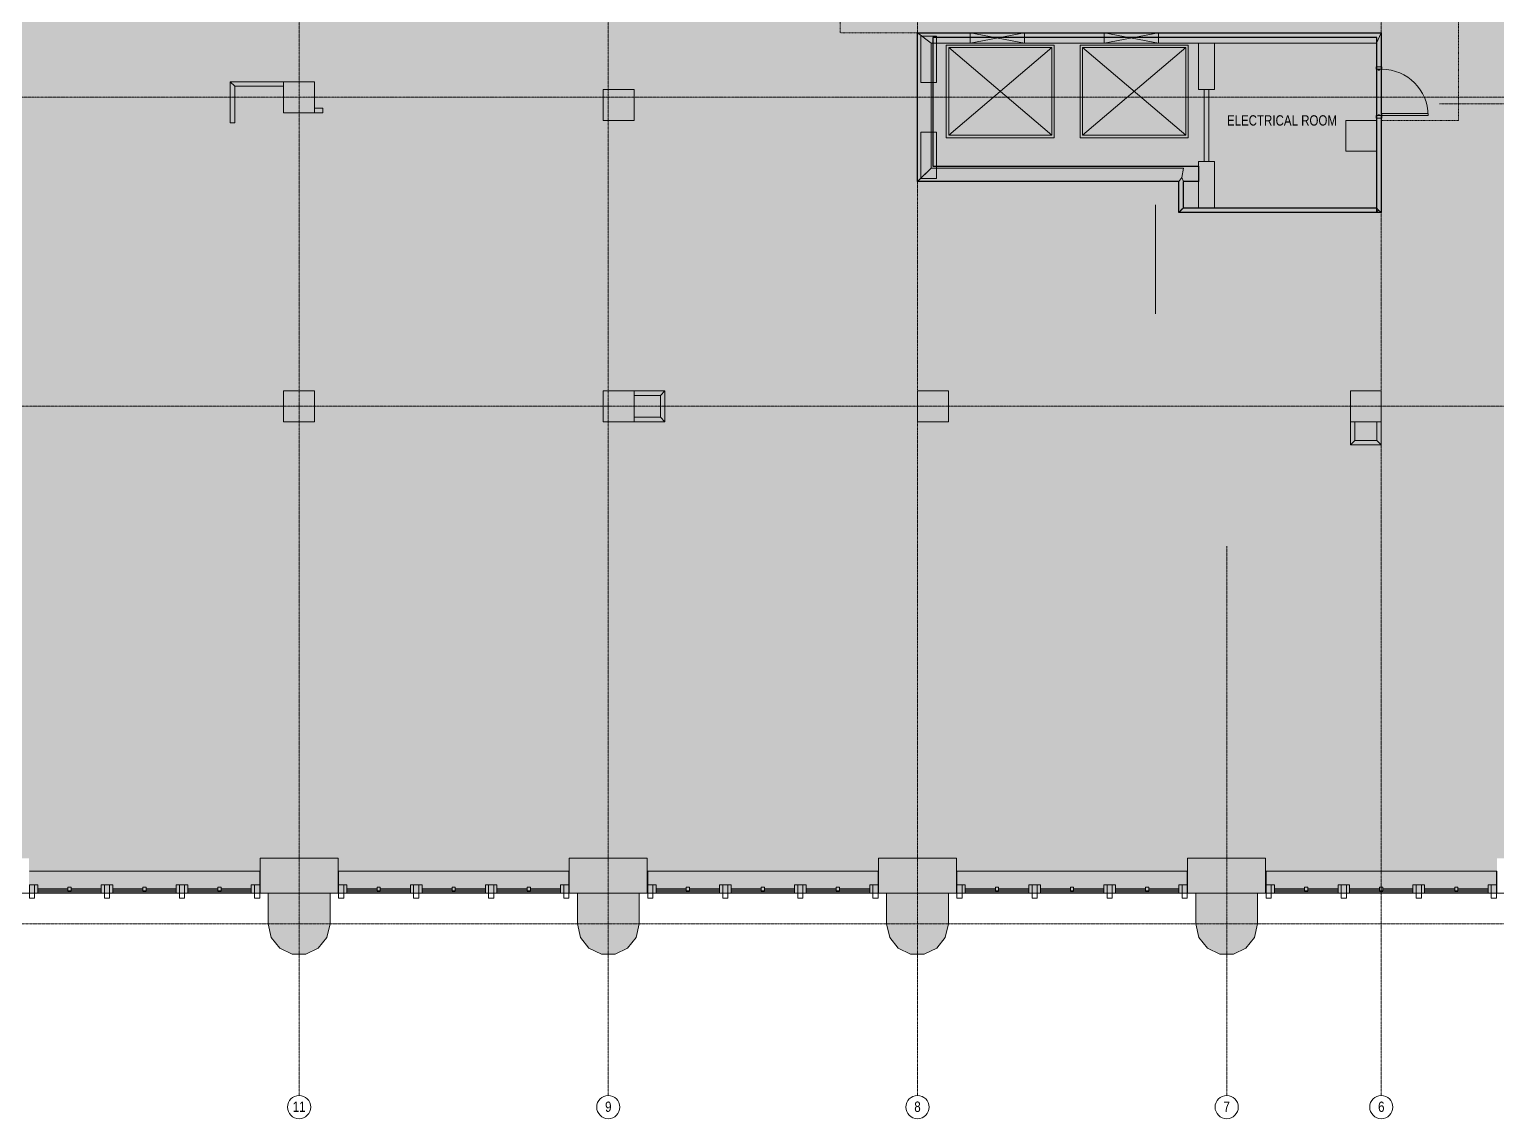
# Model space of a CAD drawing. Header units: inches. Extents: x -3744 to 107, y 238 to 2359.
# Drawn here: x -1767 to -628, y 238 to 1084 of the extents above; entities that cross this region are included whole.
import ezdxf

# ---------------------------------------------------------------- set-up
doc = ezdxf.new("R2010")
doc.units = ezdxf.units.IN
doc.header["$MEASUREMENT"] = 0
doc.linetypes.add('IMPORT-CENTER2 _2_', pattern=[1.125, 0.75, -0.125, 0.125, -0.125])
doc.linetypes.add('IMPORT-HIDDEN4 _2_', pattern=[0.09375, 0.0625, -0.03125])
for name, color, linetype, lineweight in [('A-Anno-Bldg', 7, 'Continuous', 9), ('A-Bldg-Patt', 7, 'Continuous', 9), ('A-DETL-GENF', 92, 'Continuous', 9), ('A-DETL-THIN', 151, 'Continuous', 9), ('A-Door-Bldg', 7, 'Continuous', 9), ('A-Flor-Case-Exst', 7, 'Continuous', 9), ('A-Flor-Evtr', 7, 'Continuous', 9), ('A-Glaz-Bldg', 7, 'Continuous', 9), ('A-Grid', 7, 'IMPORT-CENTER2 _2_', 9), ('A-Grid-Iden', 7, 'Continuous', 9), ('A-WALL', 113, 'Continuous', 18), ('A-Wall-Bldg', 7, 'Continuous', 9), ('A-Wall-Exst', 7, 'Continuous', 9), ('A-Wall-Open', 7, 'Continuous', 9), ('A-WALL-PATT', 111, 'Continuous', 18), ('core model_dwg', 8, 'Continuous', 9), ('I-WALL', 2, 'Continuous', 18)]:
    doc.layers.add(name, color=color, linetype=linetype, lineweight=lineweight)
doc.styles.add('Arial', font='arial.ttf', dxfattribs={"width": 0.8, "height": 8})

# ---------------------------------------------------------------- blocks, each defined once
blk = doc.blocks.new('core model_dwg_24_SQ_COLUMN-6996770-Level 05 RCP')
at = {"layer": 'A-Bldg-Patt'}
blk.add_hatch(color=256, dxfattribs=at).paths.add_polyline_path([(12, -0.5), (12, -12), (-12, -12), (-12, 12), (12, 12)], flags=0)
at = {"layer": 'A-Wall-Bldg', "flags": 128}
blk.add_lwpolyline([(-12, -12), (12, -12), (12, 12), (-12, 12)], close=True, dxfattribs=at)
blk = doc.blocks.new('core model_dwg_24_SQ_COLUMN-6996769-Level 05 RCP')
at = {"layer": 'A-Bldg-Patt'}
blk.add_hatch(color=256, dxfattribs=at).paths.add_polyline_path([(-12, 12), (-12, -12), (12, -12), (12, 12), (3.2, 12)], flags=0)
at = {"layer": 'A-Wall-Bldg', "flags": 128}
blk.add_lwpolyline([(-12, -12), (12, -12), (12, 12), (-12, 12)], close=True, dxfattribs=at)
blk = doc.blocks.new('core model_dwg_1300 Eye - 5th Floor-6996771-Level 05 RCP')
at = {"layer": 'A-Bldg-Patt'}
for points in [[(-1065.7, 1042.4), (-1065.7, 1077.4), (-1063, 1077.4), (-1063, 1078.4), (-1075.2, 1078.4), (-1075.2, 1042.4), (-1069.7, 1042.4)], [(-1063, 1042.4), (-1063, 1077.4), (-1065.7, 1077.4), (-1065.7, 1042.4)], [(-847.2, 1036.9), (-847.2, 1072.9), (-859.5, 1072.9), (-859.5, 1036.9)], [(-1075.2, 967.9), (-1063, 967.9), (-1063, 977.4), (-1065.7, 977.4), (-1065.7, 1003.9), (-1075.2, 1003.9)], [(-1063, 977.4), (-1063, 1003.9), (-1065.7, 1003.9), (-1065.7, 977.4)], [(-859.5, 945.1), (-847.2, 945.1), (-847.2, 981.1), (-859.5, 981.1), (-859.5, 965.4)], [(-1563.1, 365.5), (-1552.4, 365.5), (-1542.8, 370.1), (-1536.1, 378.5), (-1533.7, 388.9), (-1533.7, 412.9), (-1527.5, 412.9), (-1527.5, 439.9), (-1588, 439.9), (-1588, 412.9), (-1581.7, 412.9), (-1581.7, 388.9), (-1579.3, 378.5), (-1572.7, 370.1), (-1571.7, 369.7)], [(-1312.4, 365.5), (-1302.8, 370.1), (-1296.1, 378.5), (-1293.7, 388.9), (-1293.7, 412.9), (-1287.5, 412.9), (-1287.5, 439.9), (-1348, 439.9), (-1348, 412.9), (-1341.7, 412.9), (-1341.7, 388.9), (-1339.3, 378.5), (-1332.7, 370.1), (-1323.1, 365.5)], [(-1083.1, 365.5), (-1072.4, 365.5), (-1062.8, 370.1), (-1056.1, 378.5), (-1053.7, 388.9), (-1053.7, 412.9), (-1047.5, 412.9), (-1047.5, 439.9), (-1108, 439.9), (-1108, 412.9), (-1101.7, 412.9), (-1101.7, 388.9), (-1099.3, 378.5), (-1092.7, 370.1), (-1091.7, 369.7)], [(-843.1, 365.5), (-832.4, 365.5), (-822.8, 370.1), (-816.1, 378.5), (-813.7, 388.9), (-813.7, 412.9), (-807.5, 412.9), (-807.5, 439.9), (-868, 439.9), (-868, 412.9), (-861.7, 412.9), (-861.7, 388.9), (-859.3, 378.5), (-852.7, 370.1), (-851.7, 369.7)]]:
    blk.add_hatch(color=256, dxfattribs=at).paths.add_polyline_path(points, flags=0)
at = {"layer": 'A-Door-Bldg', "flags": 128}
for points in [[(-721.8, 1052.6), (-721.8, 1054.6), (-717.3, 1054.6), (-717.3, 1052.6)], [(-720.1, 1052.6), (-720.1, 1051.9), (-719.1, 1051.9), (-719.1, 1052.6)], [(-721.8, 1016.6), (-721.8, 1014.6), (-717.3, 1014.6), (-717.3, 1016.6)], [(-720.1, 1016.6), (-720.1, 1017.2), (-719.1, 1017.2), (-719.1, 1016.6)], [(-717.3, 1016.6), (-717.3, 1018.3), (-681.3, 1018.3), (-681.3, 1016.6)]]:
    blk.add_lwpolyline(points, close=True, dxfattribs=at)
at = {"layer": 'A-Door-Bldg'}
blk.add_arc((-717.3, 1016.6), 36, 0, 90, dxfattribs=at)
at = {"layer": 'A-Flor-Evtr'}
for p, q in [((-973.5, 1069.4), (-1053.5, 1001.4)), ((-869.5, 1069.4), (-949.5, 1001.4))]:
    blk.add_line(p, q, dxfattribs=at)
at = {"layer": 'A-Flor-Evtr', "flags": 128}
for points in [[(-971.5, 999.4), (-971.5, 1071.4), (-1055.5, 1071.4), (-1055.5, 999.4)], [(-867.5, 999.4), (-867.5, 1071.4), (-951.5, 1071.4), (-951.5, 999.4)]]:
    blk.add_lwpolyline(points, close=True, dxfattribs=at)
for points in [[(-973.5, 1001.4), (-973.5, 1069.4), (-1053.5, 1069.4), (-1053.5, 1001.4), (-973.5, 1001.4), (-1053.5, 1069.4)], [(-949.5, 1069.4), (-869.5, 1001.4), (-869.5, 1069.4), (-949.5, 1069.4), (-949.5, 1001.4), (-869.5, 1001.4)]]:
    blk.add_lwpolyline(points, dxfattribs=at)
at = {"layer": 'A-Glaz-Bldg'}
for p, q in [((-1767.1, 429.9), (-1588.3, 429.9)), ((-1527.1, 429.9), (-1348.3, 429.9)), ((-1287.1, 429.9), (-1108.3, 429.9)), ((-1047.1, 429.9), (-868.3, 429.9)), ((-807.1, 429.9), (-628.3, 429.9)), ((-1767.1, 412.9), (-1588.3, 412.9)), ((-1760.6, 413.9), (-1711.3, 413.9)), ((-1702.3, 413.9), (-1653.1, 413.9)), ((-1644.1, 413.9), (-1594.8, 413.9)), ((-1527.1, 412.9), (-1348.3, 412.9)), ((-1520.6, 413.9), (-1471.3, 413.9)), ((-1462.3, 413.9), (-1413.1, 413.9)), ((-1404.1, 413.9), (-1354.8, 413.9)), ((-1287.1, 412.9), (-1108.3, 412.9)), ((-1280.6, 413.9), (-1231.3, 413.9)), ((-1222.3, 413.9), (-1173.1, 413.9)), ((-1164.1, 413.9), (-1114.8, 413.9)), ((-1047.1, 412.9), (-868.3, 412.9)), ((-1040.6, 413.9), (-991.3, 413.9)), ((-982.3, 413.9), (-933.1, 413.9)), ((-924.1, 413.9), (-874.8, 413.9)), ((-807.1, 412.9), (-628.3, 412.9)), ((-800.6, 413.9), (-751.3, 413.9)), ((-742.3, 413.9), (-693.1, 413.9)), ((-684.1, 413.9), (-634.8, 413.9))]:
    blk.add_line(p, q, dxfattribs=at)
at = {"layer": 'A-Glaz-Bldg', "flags": 128}
for points in [[(-1767.1, 419.4), (-1763.1, 419.4), (-1763.1, 408.9), (-1767.1, 408.9)], [(-1763.1, 419.4), (-1760.6, 419.4), (-1760.6, 412.9), (-1763.1, 412.9)], [(-1760.6, 415.1), (-1737.2, 415.1), (-1737.2, 416.1), (-1760.6, 416.1)], [(-1734.7, 414.6), (-1734.7, 417.6), (-1737.2, 417.6), (-1737.2, 414.6), (-1734.7, 414.6), (-1734.7, 417.6), (-1737.2, 417.6), (-1737.2, 414.6)], [(-1711.3, 415.1), (-1734.7, 415.1), (-1734.7, 416.1), (-1711.3, 416.1)], [(-1711.3, 419.4), (-1711.3, 412.9), (-1708.8, 412.9), (-1708.8, 419.4), (-1704.8, 419.4), (-1704.8, 408.9), (-1708.8, 408.9), (-1708.8, 419.4)], [(-1704.8, 419.4), (-1702.3, 419.4), (-1702.3, 412.9), (-1704.8, 412.9)], [(-1702.3, 415.1), (-1679, 415.1), (-1679, 416.1), (-1702.3, 416.1)], [(-1676.5, 414.6), (-1676.5, 417.6), (-1679, 417.6), (-1679, 414.6), (-1676.5, 414.6), (-1676.5, 417.6), (-1679, 417.6), (-1679, 414.6)], [(-1653.1, 415.1), (-1676.5, 415.1), (-1676.5, 416.1), (-1653.1, 416.1)], [(-1653.1, 419.4), (-1653.1, 412.9), (-1650.6, 412.9), (-1650.6, 419.4), (-1646.6, 419.4), (-1646.6, 408.9), (-1650.6, 408.9), (-1650.6, 419.4)], [(-1646.6, 419.4), (-1644.1, 419.4), (-1644.1, 412.9), (-1646.6, 412.9)], [(-1644.1, 415.1), (-1620.7, 415.1), (-1620.7, 416.1), (-1644.1, 416.1)], [(-1618.2, 414.6), (-1618.2, 417.6), (-1620.7, 417.6), (-1620.7, 414.6), (-1618.2, 414.6), (-1618.2, 417.6), (-1620.7, 417.6), (-1620.7, 414.6)], [(-1594.8, 415.1), (-1618.2, 415.1), (-1618.2, 416.1), (-1594.8, 416.1)], [(-1594.8, 419.4), (-1594.8, 412.9), (-1592.3, 412.9), (-1592.3, 419.4), (-1588.3, 419.4), (-1588.3, 408.9), (-1592.3, 408.9), (-1592.3, 419.4), (-1594.8, 419.4), (-1592.3, 419.4), (-1592.3, 412.9), (-1594.8, 412.9)], [(-1527.1, 419.4), (-1523.1, 419.4), (-1523.1, 408.9), (-1527.1, 408.9)], [(-1523.1, 419.4), (-1520.6, 419.4), (-1520.6, 412.9), (-1523.1, 412.9)], [(-1520.6, 415.1), (-1497.2, 415.1), (-1497.2, 416.1), (-1520.6, 416.1)], [(-1494.7, 414.6), (-1494.7, 417.6), (-1497.2, 417.6), (-1497.2, 414.6), (-1494.7, 414.6), (-1494.7, 417.6), (-1497.2, 417.6), (-1497.2, 414.6)], [(-1471.3, 415.1), (-1494.7, 415.1), (-1494.7, 416.1), (-1471.3, 416.1)], [(-1471.3, 419.4), (-1471.3, 412.9), (-1468.8, 412.9), (-1468.8, 419.4), (-1464.8, 419.4), (-1464.8, 408.9), (-1468.8, 408.9), (-1468.8, 419.4)], [(-1464.8, 419.4), (-1462.3, 419.4), (-1462.3, 412.9), (-1464.8, 412.9)], [(-1462.3, 415.1), (-1439, 415.1), (-1439, 416.1), (-1462.3, 416.1)], [(-1436.5, 414.6), (-1436.5, 417.6), (-1439, 417.6), (-1439, 414.6), (-1436.5, 414.6), (-1436.5, 417.6), (-1439, 417.6), (-1439, 414.6)], [(-1413.1, 415.1), (-1436.5, 415.1), (-1436.5, 416.1), (-1413.1, 416.1)], [(-1413.1, 419.4), (-1413.1, 412.9), (-1410.6, 412.9), (-1410.6, 419.4), (-1406.6, 419.4), (-1406.6, 408.9), (-1410.6, 408.9), (-1410.6, 419.4)], [(-1406.6, 419.4), (-1404.1, 419.4), (-1404.1, 412.9), (-1406.6, 412.9)], [(-1404.1, 415.1), (-1380.7, 415.1), (-1380.7, 416.1), (-1404.1, 416.1)], [(-1378.2, 414.6), (-1378.2, 417.6), (-1380.7, 417.6), (-1380.7, 414.6), (-1378.2, 414.6), (-1378.2, 417.6), (-1380.7, 417.6), (-1380.7, 414.6)], [(-1354.8, 415.1), (-1378.2, 415.1), (-1378.2, 416.1), (-1354.8, 416.1)], [(-1354.8, 419.4), (-1354.8, 412.9), (-1352.3, 412.9), (-1352.3, 419.4), (-1348.3, 419.4), (-1348.3, 408.9), (-1352.3, 408.9), (-1352.3, 419.4), (-1354.8, 419.4), (-1352.3, 419.4), (-1352.3, 412.9), (-1354.8, 412.9)], [(-1287.1, 419.4), (-1283.1, 419.4), (-1283.1, 408.9), (-1287.1, 408.9)], [(-1283.1, 419.4), (-1280.6, 419.4), (-1280.6, 412.9), (-1283.1, 412.9)], [(-1280.6, 415.1), (-1257.2, 415.1), (-1257.2, 416.1), (-1280.6, 416.1)], [(-1254.7, 414.6), (-1254.7, 417.6), (-1257.2, 417.6), (-1257.2, 414.6), (-1254.7, 414.6), (-1254.7, 417.6), (-1257.2, 417.6), (-1257.2, 414.6)], [(-1231.3, 415.1), (-1254.7, 415.1), (-1254.7, 416.1), (-1231.3, 416.1)], [(-1231.3, 419.4), (-1231.3, 412.9), (-1228.8, 412.9), (-1228.8, 419.4), (-1224.8, 419.4), (-1224.8, 408.9), (-1228.8, 408.9), (-1228.8, 419.4)], [(-1224.8, 419.4), (-1222.3, 419.4), (-1222.3, 412.9), (-1224.8, 412.9)], [(-1222.3, 415.1), (-1199, 415.1), (-1199, 416.1), (-1222.3, 416.1)], [(-1196.5, 414.6), (-1196.5, 417.6), (-1199, 417.6), (-1199, 414.6), (-1196.5, 414.6), (-1196.5, 417.6), (-1199, 417.6), (-1199, 414.6)], [(-1173.1, 415.1), (-1196.5, 415.1), (-1196.5, 416.1), (-1173.1, 416.1)], [(-1173.1, 419.4), (-1173.1, 412.9), (-1170.6, 412.9), (-1170.6, 419.4), (-1166.6, 419.4), (-1166.6, 408.9), (-1170.6, 408.9), (-1170.6, 419.4)], [(-1166.6, 419.4), (-1164.1, 419.4), (-1164.1, 412.9), (-1166.6, 412.9)], [(-1164.1, 415.1), (-1140.7, 415.1), (-1140.7, 416.1), (-1164.1, 416.1)], [(-1138.2, 414.6), (-1138.2, 417.6), (-1140.7, 417.6), (-1140.7, 414.6), (-1138.2, 414.6), (-1138.2, 417.6), (-1140.7, 417.6), (-1140.7, 414.6)], [(-1114.8, 415.1), (-1138.2, 415.1), (-1138.2, 416.1), (-1114.8, 416.1)], [(-1114.8, 419.4), (-1114.8, 412.9), (-1112.3, 412.9), (-1112.3, 419.4), (-1108.3, 419.4), (-1108.3, 408.9), (-1112.3, 408.9), (-1112.3, 419.4), (-1114.8, 419.4), (-1112.3, 419.4), (-1112.3, 412.9), (-1114.8, 412.9)], [(-1047.1, 419.4), (-1043.1, 419.4), (-1043.1, 408.9), (-1047.1, 408.9)], [(-1043.1, 419.4), (-1040.6, 419.4), (-1040.6, 412.9), (-1043.1, 412.9)], [(-1040.6, 415.1), (-1017.2, 415.1), (-1017.2, 416.1), (-1040.6, 416.1)], [(-1014.7, 414.6), (-1014.7, 417.6), (-1017.2, 417.6), (-1017.2, 414.6), (-1014.7, 414.6), (-1014.7, 417.6), (-1017.2, 417.6), (-1017.2, 414.6)], [(-991.3, 415.1), (-1014.7, 415.1), (-1014.7, 416.1), (-991.3, 416.1)], [(-991.3, 419.4), (-991.3, 412.9), (-988.8, 412.9), (-988.8, 419.4), (-984.8, 419.4), (-984.8, 408.9), (-988.8, 408.9), (-988.8, 419.4)], [(-984.8, 419.4), (-982.3, 419.4), (-982.3, 412.9), (-984.8, 412.9)], [(-982.3, 415.1), (-959, 415.1), (-959, 416.1), (-982.3, 416.1)], [(-956.5, 414.6), (-956.5, 417.6), (-959, 417.6), (-959, 414.6), (-956.5, 414.6), (-956.5, 417.6), (-959, 417.6), (-959, 414.6)], [(-933.1, 415.1), (-956.5, 415.1), (-956.5, 416.1), (-933.1, 416.1)], [(-933.1, 419.4), (-933.1, 412.9), (-930.6, 412.9), (-930.6, 419.4), (-926.6, 419.4), (-926.6, 408.9), (-930.6, 408.9), (-930.6, 419.4)], [(-926.6, 419.4), (-924.1, 419.4), (-924.1, 412.9), (-926.6, 412.9)], [(-924.1, 415.1), (-900.7, 415.1), (-900.7, 416.1), (-924.1, 416.1)], [(-898.2, 414.6), (-898.2, 417.6), (-900.7, 417.6), (-900.7, 414.6), (-898.2, 414.6), (-898.2, 417.6), (-900.7, 417.6), (-900.7, 414.6)], [(-874.8, 415.1), (-898.2, 415.1), (-898.2, 416.1), (-874.8, 416.1)], [(-874.8, 419.4), (-874.8, 412.9), (-872.3, 412.9), (-872.3, 419.4), (-868.3, 419.4), (-868.3, 408.9), (-872.3, 408.9), (-872.3, 419.4), (-874.8, 419.4), (-872.3, 419.4), (-872.3, 412.9), (-874.8, 412.9)], [(-807.1, 419.4), (-803.1, 419.4), (-803.1, 408.9), (-807.1, 408.9)], [(-803.1, 419.4), (-800.6, 419.4), (-800.6, 412.9), (-803.1, 412.9)], [(-800.6, 415.1), (-777.2, 415.1), (-777.2, 416.1), (-800.6, 416.1)], [(-774.7, 414.6), (-774.7, 417.6), (-777.2, 417.6), (-777.2, 414.6), (-774.7, 414.6), (-774.7, 417.6), (-777.2, 417.6), (-777.2, 414.6)], [(-751.3, 415.1), (-774.7, 415.1), (-774.7, 416.1), (-751.3, 416.1)], [(-751.3, 419.4), (-751.3, 412.9), (-748.8, 412.9), (-748.8, 419.4), (-744.8, 419.4), (-744.8, 408.9), (-748.8, 408.9), (-748.8, 419.4)], [(-744.8, 419.4), (-742.3, 419.4), (-742.3, 412.9), (-744.8, 412.9)], [(-742.3, 415.1), (-719, 415.1), (-719, 416.1), (-742.3, 416.1)], [(-716.5, 414.6), (-716.5, 417.6), (-719, 417.6), (-719, 414.6), (-716.5, 414.6), (-716.5, 417.6), (-719, 417.6), (-719, 414.6)], [(-693.1, 415.1), (-716.5, 415.1), (-716.5, 416.1), (-693.1, 416.1)], [(-693.1, 419.4), (-693.1, 412.9), (-690.6, 412.9), (-690.6, 419.4), (-686.6, 419.4), (-686.6, 408.9), (-690.6, 408.9), (-690.6, 419.4)], [(-686.6, 419.4), (-684.1, 419.4), (-684.1, 412.9), (-686.6, 412.9)], [(-684.1, 415.1), (-660.7, 415.1), (-660.7, 416.1), (-684.1, 416.1)], [(-658.2, 414.6), (-658.2, 417.6), (-660.7, 417.6), (-660.7, 414.6), (-658.2, 414.6), (-658.2, 417.6), (-660.7, 417.6), (-660.7, 414.6)], [(-634.8, 415.1), (-658.2, 415.1), (-658.2, 416.1), (-634.8, 416.1)], [(-634.8, 419.4), (-634.8, 412.9), (-632.3, 412.9), (-632.3, 419.4), (-628.3, 419.4), (-628.3, 408.9), (-632.3, 408.9), (-632.3, 419.4), (-634.8, 419.4), (-632.3, 419.4), (-632.3, 412.9), (-634.8, 412.9)]]:
    blk.add_lwpolyline(points, close=True, dxfattribs=at)
at = {"layer": 'A-Grid'}
for p, q in [((-1077.7, 255.7), (-1077.7, 2341)), ((-717.7, 255.7), (-717.7, 2341)), ((-1557.7, 255.7), (-1557.7, 1251.1)), ((-1317.7, 255.7), (-1317.7, 1251.1)), ((-193.7, 1030.9), (-3725.6, 1030.9)), ((89.4, 1025.9), (-672.4, 1025.9)), ((89.4, 790.9), (-3725.6, 790.9)), ((-837.7, 255.7), (-837.7, 682.3)), ((89.4, 388.9), (-3725.6, 388.9))]:
    blk.add_line(p, q, dxfattribs=at)
at = {"layer": 'A-Grid-Iden'}
for centre in [(-1557.7, 246.7), (-1317.7, 246.7), (-1077.7, 246.7), (-837.7, 246.7), (-717.7, 246.7)]:
    blk.add_circle(centre, 9, dxfattribs=at)
at = {"layer": 'A-Wall-Bldg'}
for p, q in [((-1588, 412.9), (-1588, 439.9)), ((-1527.5, 439.9), (-1588, 439.9)), ((-1527.5, 439.9), (-1527.5, 412.9)), ((-1108, 412.9), (-1108, 439.9)), ((-868, 439.9), (-807.5, 439.9)), ((-868, 412.9), (-868, 439.9)), ((-1533.7, 388.9), (-1533.7, 412.9)), ((-1527.5, 412.9), (-1533.7, 412.9)), ((-1533.7, 412.9), (-1527.5, 412.9)), ((-1348, 412.9), (-1341.7, 412.9)), ((-1341.7, 388.9), (-1341.7, 412.9)), ((-1108, 412.9), (-1101.7, 412.9)), ((-1101.7, 388.9), (-1101.7, 412.9)), ((-1053.7, 412.9), (-1053.7, 388.9)), ((-1053.7, 388.9), (-1053.7, 412.9)), ((-1047.5, 412.9), (-1053.7, 412.9)), ((-1053.7, 412.9), (-1047.5, 412.9)), ((-868, 412.9), (-861.7, 412.9)), ((-861.7, 388.9), (-861.7, 412.9)), ((-813.7, 412.9), (-813.7, 388.9)), ((-1536.1, 378.5), (-1533.7, 388.9)), ((-1339.3, 378.5), (-1341.7, 388.9)), ((-1099.3, 378.5), (-1101.7, 388.9)), ((-1056.1, 378.5), (-1053.7, 388.9)), ((-861.7, 388.9), (-859.3, 378.5)), ((-813.7, 388.9), (-816.1, 378.5)), ((-1542.8, 370.1), (-1536.1, 378.5)), ((-1296.1, 378.5), (-1302.8, 370.1)), ((-1092.7, 370.1), (-1099.3, 378.5)), ((-1062.8, 370.1), (-1056.1, 378.5)), ((-1552.4, 365.5), (-1563.1, 365.5)), ((-1552.4, 365.5), (-1542.8, 370.1)), ((-1542.8, 370.1), (-1552.4, 365.5)), ((-1092.7, 370.1), (-1083.1, 365.5)), ((-1083.1, 365.5), (-1092.7, 370.1)), ((-1072.4, 365.5), (-1083.1, 365.5)), ((-1083.1, 365.5), (-1072.4, 365.5)), ((-1062.8, 370.1), (-1072.4, 365.5)), ((-1072.4, 365.5), (-1062.8, 370.1))]:
    blk.add_line(p, q, dxfattribs=at)
at = {"layer": 'A-Wall-Bldg', "linetype": 'IMPORT-HIDDEN4 _2_', "flags": 128}
for points in [[(-717.7, 1012.9), (-657.7, 1012.9), (-657.7, 1696.1), (-717.7, 1696.1)], [(-1077.7, 1521.9), (-1137.7, 1521.9), (-1137.7, 1080.9), (-1077.7, 1080.9)]]:
    blk.add_lwpolyline(points, dxfattribs=at)
at = {"layer": 'A-Wall-Bldg', "flags": 128}
for points in [[(-871.1, 975.9), (-1067.2, 975.9), (-1067.2, 1072.9), (-1036.7, 1072.9), (-1036.7, 1080.9), (-1077.7, 1080.9), (-1077.7, 965.4), (-874.9, 965.4), (-874.9, 941.4), (-717.7, 941.4), (-717.7, 1014.6), (-721.5, 1014.6), (-721.5, 941.4)], [(-721.5, 945.1), (-871.1, 945.1), (-871.1, 965.4)], [(-1588, 439.9), (-1527.5, 439.9), (-1527.5, 412.9)], [(-1581.7, 412.9), (-1588, 412.9), (-1588, 439.9)], [(-1348, 439.9), (-1287.5, 439.9), (-1287.5, 412.9), (-1293.7, 412.9), (-1293.7, 388.9), (-1296.1, 378.5), (-1302.8, 370.1), (-1312.4, 365.5), (-1323.1, 365.5), (-1332.7, 370.1), (-1339.3, 378.5), (-1341.7, 388.9), (-1341.7, 412.9)], [(-1341.7, 412.9), (-1348, 412.9), (-1348, 439.9)], [(-1287.5, 439.9), (-1348, 439.9), (-1348, 412.9)], [(-1296.1, 378.5), (-1293.7, 388.9), (-1293.7, 412.9), (-1287.5, 412.9), (-1287.5, 439.9)], [(-1101.7, 412.9), (-1108, 412.9), (-1108, 439.9)], [(-1047.5, 412.9), (-1047.5, 439.9), (-1108, 439.9)], [(-1108, 439.9), (-1047.5, 439.9), (-1047.5, 412.9)], [(-861.7, 412.9), (-868, 412.9), (-868, 439.9)], [(-861.7, 412.9), (-861.7, 388.9), (-859.3, 378.5), (-852.7, 370.1), (-843.1, 365.5), (-832.4, 365.5), (-822.8, 370.1), (-816.1, 378.5), (-813.7, 388.9), (-813.7, 412.9), (-807.5, 412.9), (-807.5, 439.9), (-868, 439.9)], [(-813.7, 412.9), (-807.5, 412.9), (-807.5, 439.9)], [(-1588, 412.9), (-1581.7, 412.9), (-1581.7, 388.9)], [(-1572.7, 370.1), (-1579.3, 378.5), (-1581.7, 388.9), (-1581.7, 412.9)], [(-1533.7, 412.9), (-1533.7, 388.9), (-1536.1, 378.5), (-1542.8, 370.1)], [(-1092.7, 370.1), (-1099.3, 378.5), (-1101.7, 388.9), (-1101.7, 412.9)], [(-1581.7, 388.9), (-1579.3, 378.5), (-1572.7, 370.1), (-1563.1, 365.5)], [(-1062.8, 370.1), (-1056.1, 378.5), (-1053.7, 388.9)], [(-1339.3, 378.5), (-1332.7, 370.1), (-1323.1, 365.5)], [(-859.3, 378.5), (-852.7, 370.1), (-843.1, 365.5), (-832.4, 365.5), (-822.8, 370.1), (-816.1, 378.5)], [(-1552.4, 365.5), (-1563.1, 365.5), (-1572.7, 370.1)], [(-1323.1, 365.5), (-1312.4, 365.5), (-1302.8, 370.1)]]:
    blk.add_lwpolyline(points, dxfattribs=at)
for points in [[(-1063, 1042.4), (-1075.2, 1042.4), (-1075.2, 1078.4), (-1063, 1078.4)], [(-932.7, 1072.9), (-932.7, 1080.9), (-994.7, 1080.9), (-994.7, 1072.9)], [(-717.7, 1080.9), (-890.7, 1080.9), (-890.7, 1072.9), (-721.5, 1072.9), (-721.5, 1054.6), (-717.7, 1054.6)], [(-847.2, 1072.9), (-859.5, 1072.9), (-859.5, 1036.9), (-847.2, 1036.9)], [(-855.2, 981.1), (-851.5, 981.1), (-851.5, 1036.9), (-855.2, 1036.9)], [(-1063, 1003.9), (-1075.2, 1003.9), (-1075.2, 967.9), (-1063, 967.9)], [(-847.2, 981.1), (-859.5, 981.1), (-859.5, 945.1), (-847.2, 945.1)], [(-1273.7, 778.9), (-1273.7, 802.9), (-1297.7, 802.9), (-1297.7, 799.4), (-1277.2, 799.4), (-1277.2, 782.4), (-1297.7, 782.4), (-1297.7, 778.9)], [(-741.7, 760.9), (-717.7, 760.9), (-717.7, 778.9), (-721.2, 778.9), (-721.2, 764.4), (-738.2, 764.4), (-738.2, 778.9), (-741.7, 778.9)], [(-1588.3, 429.9), (-1588.3, 412.9), (-1588, 412.9), (-1588, 429.9)], [(-1527.1, 412.9), (-1527.1, 429.9), (-1527.5, 429.9), (-1527.5, 412.9)], [(-1348.3, 429.9), (-1348.3, 412.9), (-1348, 412.9), (-1348, 429.9)], [(-1287.1, 412.9), (-1287.1, 429.9), (-1287.5, 429.9), (-1287.5, 412.9)], [(-1108.3, 429.9), (-1108.3, 412.9), (-1108, 412.9), (-1108, 429.9)], [(-1047.1, 412.9), (-1047.1, 429.9), (-1047.5, 429.9), (-1047.5, 412.9)], [(-868.3, 429.9), (-868.3, 412.9), (-868, 412.9), (-868, 429.9)], [(-807.1, 412.9), (-807.1, 429.9), (-807.5, 429.9), (-807.5, 412.9)], [(-628.3, 429.9), (-628.3, 412.9), (-628, 412.9), (-628, 429.9)]]:
    blk.add_lwpolyline(points, close=True, dxfattribs=at)
at = {"layer": 'A-Wall-Open'}
for p, q in [((-994.7, 1080.9), (-1036.7, 1080.9)), ((-890.7, 1080.9), (-932.7, 1080.9))]:
    blk.add_line(p, q, dxfattribs=at)
at = {"layer": 'A-Wall-Open', "flags": 128}
for points in [[(-1036.7, 1072.9), (-994.7, 1080.9), (-994.7, 1072.9), (-1036.7, 1072.9), (-1036.7, 1080.9), (-994.7, 1072.9)], [(-932.7, 1072.9), (-890.7, 1080.9), (-890.7, 1072.9), (-932.7, 1072.9), (-932.7, 1080.9), (-890.7, 1072.9)]]:
    blk.add_lwpolyline(points, dxfattribs=at)
at = {"layer": 'A-WALL-PATT', "color": 7, "lineweight": 9}
for p, q in [((-1036.7, 1080.9), (-1036.7, 1072.9)), ((-994.7, 1072.9), (-994.7, 1080.9)), ((-932.7, 1080.9), (-932.7, 1072.9)), ((-890.7, 1072.9), (-890.7, 1080.9)), ((-717.7, 1054.6), (-721.5, 1054.6)), ((-855.2, 1036.9), (-851.5, 1036.9)), ((-851.5, 981.1), (-855.2, 981.1)), ((-1297.7, 799.4), (-1297.7, 802.9)), ((-1297.7, 778.9), (-1297.7, 782.4)), ((-741.7, 778.9), (-738.2, 778.9)), ((-721.2, 778.9), (-717.7, 778.9)), ((-1588.3, 412.9), (-1588.3, 429.9)), ((-1588, 429.9), (-1588, 412.9)), ((-1527.5, 412.9), (-1527.5, 429.9)), ((-1527.1, 429.9), (-1527.1, 412.9)), ((-1348.3, 412.9), (-1348.3, 429.9)), ((-1348, 429.9), (-1348, 412.9)), ((-1287.5, 412.9), (-1287.5, 429.9)), ((-1287.1, 429.9), (-1287.1, 412.9)), ((-1108.3, 412.9), (-1108.3, 429.9)), ((-1108, 429.9), (-1108, 412.9)), ((-1047.5, 412.9), (-1047.5, 429.9)), ((-1047.1, 429.9), (-1047.1, 412.9)), ((-868.3, 412.9), (-868.3, 429.9)), ((-868, 429.9), (-868, 412.9)), ((-807.5, 412.9), (-807.5, 429.9)), ((-807.1, 429.9), (-807.1, 412.9)), ((-628.3, 412.9), (-628.3, 429.9))]:
    blk.add_line(p, q, dxfattribs=at)
at = {"layer": 'A-WALL-PATT', "color": 7, "lineweight": 9, "flags": 128}
for points in [[(-1067.2, 1072.9), (-1077.7, 1080.9)], [(-717.7, 1080.9), (-721.5, 1072.9)], [(-1077.7, 965.4), (-1074.5, 968.6), (-1067.2, 975.9)], [(-872.4, 943.9), (-874.9, 941.4), (-872.9, 943.4), (-871.1, 945.1)], [(-1273.7, 802.9), (-1277.2, 799.4)], [(-1273.7, 778.9), (-1277.2, 782.4)], [(-741.7, 760.9), (-738.2, 764.4)], [(-717.7, 760.9), (-721.2, 764.4)]]:
    blk.add_lwpolyline(points, close=True, dxfattribs=at)
for points in [[(-721.5, 1014.6), (-720.1, 1014.6), (-717.7, 1014.6)], [(-871.1, 975.9), (-872.4, 968.6), (-874.9, 965.4), (-872.4, 968.6), (-871.1, 965.4)], [(-721.5, 945.1), (-720.1, 943.4), (-717.7, 941.4), (-720.1, 943.4), (-721.5, 941.4)]]:
    blk.add_lwpolyline(points, dxfattribs=at)
at = {"extrusion": (0, 0, -1), "zscale": -1}
for p, rotation in [((1557.7, 1030.9), 180), ((1309.7, 1024.9), 180), ((733.2, 1000.9), 180), ((1557.7, 790.9), 180), ((1065.7, 790.9), 90.00000000000001)]:
    blk.add_blockref('core model_dwg_24_SQ_COLUMN-6996770-Level 05 RCP', p, dxfattribs=dict(at, rotation=rotation))
for p, rotation in [((-1309.7, 790.9), 180), ((-729.7, 790.9), 90)]:
    blk.add_blockref('core model_dwg_24_SQ_COLUMN-6996769-Level 05 RCP', p, dxfattribs=dict(rotation=rotation))
at = {"layer": 'A-Anno-Bldg', "insert": (-794.8, 1016.9), "char_height": 8, "width": 101.072, "attachment_point": 2, "line_spacing_factor": 0.941778, "style": 'Arial'}
blk.add_mtext('ELECTRICAL ROOM', dxfattribs=at)
at = {"layer": 'A-Grid-Iden', "char_height": 8, "attachment_point": 2, "line_spacing_factor": 0.941778, "style": 'Arial'}
for s, insert, width in [('11', (-1557.7, 251), 11.753), ('9', (-1317.7, 251), 5.876), ('8', (-1077.7, 251), 5.876), ('7', (-837.7, 251), 5.876), ('6', (-717.7, 251), 5.876)]:
    blk.add_mtext(s, dxfattribs=dict(at, insert=insert, width=width))
blk = doc.blocks.new('core model_dwg-6996768-Level 05 RCP')
at = {"layer": 'A-Flor-Case-Exst'}
blk.add_line((-892.9, 862.7), (-892.9, 947.3), dxfattribs=at)
at = {"layer": 'A-Wall-Exst', "flags": 128}
for points in [[(-1607.7, 1039.4), (-1569.7, 1039.4), (-1569.7, 1042.9), (-1611.2, 1042.9), (-1611.2, 1010.9), (-1607.7, 1010.9)], [(-1545.7, 1022.4), (-1545.7, 1018.9), (-1539.2, 1018.9), (-1539.2, 1022.4)]]:
    blk.add_lwpolyline(points, close=True, dxfattribs=at)
at = {"layer": 'A-WALL-PATT', "color": 7, "lineweight": 9}
for p, q in [((-1569.7, 1042.9), (-1569.7, 1039.4)), ((-1545.7, 1018.9), (-1545.7, 1022.4)), ((-1539.2, 1022.4), (-1539.2, 1018.9)), ((-1607.7, 1010.9), (-1611.2, 1010.9))]:
    blk.add_line(p, q, dxfattribs=at)
at = {"layer": 'A-WALL-PATT', "color": 7, "lineweight": 9, "flags": 128}
blk.add_lwpolyline([(-1607.7, 1039.4), (-1611.2, 1042.9)], close=True, dxfattribs=at)
blk.add_blockref('core model_dwg_1300 Eye - 5th Floor-6996771-Level 05 RCP', (0, 0))

msp = doc.modelspace()

# ---------------------------------------------------------------- hatches: boundary and pattern name
at = {"layer": 'A-DETL-GENF'}
h = msp.add_hatch(color=9, dxfattribs=at)
h.paths.add_polyline_path([(17.53, 364.9), (17.53, 682.08), (1.53, 682.08), (1.53, 699.9), (-11.09, 699.9), (-11.09, 723.9), (1.53, 723.9), (1.53, 741.71), (17.53, 741.71), (17.53, 1043.71), (-295.09, 1043.71), (-295.09, 1026.58), (-295.24, 1026.23), (-295.59, 1026.08), (-336.59, 1026.08), (-336.59, 1010.58), (-367.41, 1010.58), (-367.41, 1041.58), (-352.09, 1041.58), (-352.09, 1083.08), (-334.47, 1083.08), (-334.47, 1325.08), (-350.47, 1325.08), (-350.47, 1342.9), (-363.09, 1342.9), (-363.09, 1366.9), (-350.47, 1366.9), (-350.47, 1384.71), (-334.47, 1384.71), (-334.47, 1685.08), (-350.47, 1685.08), (-350.47, 1702.9), (-363.09, 1702.9), (-363.09, 1726.9), (-350.47, 1726.9), (-350.47, 1744.71), (-334.47, 1744.71), (-334.47, 2045.08), (-350.47, 2045.08), (-350.47, 2067.08), (-364.09, 2067.08), (-364.09, 2080.71), (-387.53, 2080.71), (-387.53, 2096.71), (-687.9, 2096.71), (-687.9, 2080.71), (-705.72, 2080.71), (-705.72, 2068.08), (-729.72, 2068.08), (-729.72, 2080.71), (-747.53, 2080.71), (-747.53, 2096.71), (-1047.9, 2096.71), (-1047.9, 2080.71), (-1065.72, 2080.71), (-1065.72, 2068.08), (-1089.72, 2068.08), (-1089.72, 2080.71), (-1107.53, 2080.71), (-1107.53, 2096.71), (-1414.47, 2096.71), (-1414.47, 2080.71), (-1437.9, 2080.71), (-1437.9, 2061.08), (-1467.53, 2061.08), (-1467.53, 1854.9), (-2127.9, 1854.9), (-2127.9, 2061.08), (-2157.53, 2061.08), (-2157.53, 2080.71), (-2180.97, 2080.71), (-2180.97, 2096.71), (-2487.9, 2096.71), (-2487.9, 2080.71), (-2505.72, 2080.71), (-2505.72, 2068.08), (-2529.72, 2068.08), (-2529.72, 2080.71), (-2547.53, 2080.71), (-2547.53, 2096.71), (-2860.09, 2096.71), (-2860.09, 2260.21), (-3613.29, 2260.21), (-3613.29, 1886.27), (-3565.29, 1886.27), (-3565.29, 1702.15), (-3538.29, 1702.15), (-3538.29, 1641.65), (-3565.29, 1641.65), (-3565.29, 1462.15), (-3538.29, 1462.15), (-3538.29, 1401.65), (-3565.29, 1401.65), (-3565.29, 1222.15), (-3538.29, 1222.15), (-3538.29, 1161.65), (-3565.29, 1161.65), (-3565.29, 982.15), (-3538.29, 982.15), (-3538.29, 921.65), (-3565.29, 921.65), (-3565.29, 737.52), (-3613.29, 737.52), (-3613.29, 364.9), (-3212.09, 364.9), (-3212.09, 412.9), (-3027.97, 412.9), (-3027.97, 439.9), (-2967.47, 439.9), (-2967.47, 412.9), (-2787.97, 412.9), (-2787.97, 439.9), (-2727.47, 439.9), (-2727.47, 412.9), (-2547.97, 412.9), (-2547.97, 439.9), (-2487.47, 439.9), (-2487.47, 412.9), (-2307.97, 412.9), (-2307.97, 439.9), (-2247.47, 439.9), (-2247.47, 412.9), (-2067.97, 412.9), (-2067.97, 439.9), (-2007.47, 439.9), (-2007.47, 412.9), (-1827.97, 412.9), (-1827.97, 439.9), (-1767.47, 439.9), (-1767.47, 412.9), (-1587.97, 412.9), (-1587.97, 439.9), (-1527.47, 439.9), (-1527.47, 412.9), (-1347.97, 412.9), (-1347.97, 439.9), (-1287.47, 439.9), (-1287.47, 412.9), (-1107.97, 412.9), (-1107.97, 439.9), (-1047.47, 439.9), (-1047.47, 412.9), (-867.97, 412.9), (-867.97, 439.9), (-807.47, 439.9), (-807.47, 412.9), (-627.97, 412.9), (-627.97, 439.9), (-567.47, 439.9), (-567.47, 412.9), (-383.34, 412.9), (-383.34, 364.9), (13.03, 364.9)], flags=0)
h.paths.add_polyline_path([(-3584.77, 369.4), (-3608.77, 369.4), (-3608.77, 393.4), (-3584.77, 393.4)], flags=0)
h.paths.add_polyline_path([(-10.97, 376.27), (-10.97, 400.27), (13.03, 400.27), (13.03, 376.27), (1.53, 376.27)], flags=0)
h.paths.add_polyline_path([(-345.72, 378.52), (-369.72, 378.52), (-369.72, 429.9), (-345.72, 429.9), (-345.72, 408.39)], flags=0)
h.paths.add_polyline_path([(-3225.72, 378.52), (-3249.72, 378.52), (-3249.72, 429.9), (-3225.72, 429.9), (-3225.72, 386.17)], flags=0)
h.paths.add_polyline_path([(-3548.29, 699.9), (-3599.66, 699.9), (-3599.66, 723.9), (-3548.29, 723.9), (-3548.29, 714.95)], flags=0)
h.paths.add_polyline_path([(-354.98, 778.9), (-369.72, 778.9), (-369.72, 802.9), (-345.72, 802.9), (-345.72, 778.9)], flags=0)
h.paths.add_polyline_path([(-741.72, 778.9), (-741.72, 802.9), (-717.72, 802.9), (-717.72, 778.9)], flags=0)
h.paths.add_polyline_path([(-1545.72, 778.9), (-1569.72, 778.9), (-1569.72, 802.9), (-1545.72, 802.9)], flags=0)
h.paths.add_polyline_path([(-1809.72, 778.9), (-1809.72, 802.9), (-1785.72, 802.9), (-1785.72, 778.9)], flags=0)
h.paths.add_polyline_path([(-1321.72, 778.9), (-1321.72, 802.9), (-1297.72, 802.9), (-1297.72, 778.9)], flags=0)
h.paths.add_polyline_path([(-1069.72, 778.9), (-1077.72, 778.9), (-1077.72, 802.9), (-1053.72, 802.9), (-1053.72, 778.9)], flags=0)
h.paths.add_polyline_path([(-2517.72, 778.9), (-2541.72, 778.9), (-2541.72, 802.9), (-2517.72, 802.9)], flags=0)
h.paths.add_polyline_path([(-2853.72, 778.9), (-2877.72, 778.9), (-2877.72, 802.9), (-2853.72, 802.9)], flags=0)
h.paths.add_polyline_path([(-2297.72, 778.9), (-2297.72, 802.9), (-2273.72, 802.9), (-2273.72, 778.9)], flags=0)
h.paths.add_polyline_path([(-2025.72, 778.9), (-2049.72, 778.9), (-2049.72, 802.9), (-2025.72, 802.9)], flags=0)
h.paths.add_polyline_path([(-3187.97, 778.9), (-3211.97, 778.9), (-3211.97, 802.9), (-3187.97, 802.9)], flags=0)
h.paths.add_polyline_path([(-759.08, 941.4), (-874.86, 941.4), (-874.86, 965.4), (-1077.72, 965.4), (-1077.72, 1080.9), (-717.72, 1080.9), (-717.72, 941.4), (-745.22, 941.4)], flags=0)
h.paths.add_polyline_path([(-2850.22, 941.4), (-2877.72, 941.4), (-2877.72, 1015.27), (-2878.47, 1015.27), (-2878.47, 1016.77), (-2876.97, 1016.77), (-2876.97, 1017.27), (-2875.47, 1017.27), (-2875.47, 1016.77), (-2873.47, 1016.77), (-2873.47, 1015.27), (-2874.22, 1015.27), (-2874.22, 1012.9), (-2850.22, 1012.9), (-2850.22, 988.9), (-2874.22, 988.9), (-2874.22, 944.9), (-2748.22, 944.9), (-2748.22, 1072.9), (-2874.22, 1072.9), (-2874.22, 1054.52), (-2873.47, 1054.52), (-2873.47, 1053.02), (-2875.47, 1053.02), (-2875.47, 1052.52), (-2876.97, 1052.52), (-2876.97, 1053.02), (-2878.47, 1053.02), (-2878.47, 1054.52), (-2877.72, 1054.52), (-2877.72, 1080.9), (-2517.72, 1080.9), (-2517.72, 941.4), (-2748.22, 941.4)], flags=0)
h.paths.add_polyline_path([(-759.08, 944.9), (-721.22, 944.9), (-721.22, 988.9), (-745.22, 988.9), (-745.22, 1012.9), (-721.22, 1012.9), (-721.22, 1077.4), (-1062.97, 1077.4), (-1062.97, 1042.4), (-1065.72, 1042.4), (-1065.72, 1003.9), (-1062.97, 1003.9), (-1062.97, 977.4), (-859.47, 977.4), (-859.47, 981.15), (-847.22, 981.15), (-847.22, 945.15), (-859.47, 945.15), (-859.47, 965.4), (-871.36, 965.4), (-871.36, 944.9), (-847.22, 944.9)], flags=0)
h.paths.add_polyline_path([(-2541.72, 944.9), (-2529.72, 944.9), (-2529.72, 967.9), (-2532.47, 967.9), (-2532.47, 972.4), (-2735.97, 972.4), (-2735.97, 945.15), (-2736.22, 945.15), (-2736.22, 944.9), (-2735.97, 944.9)], flags=0)
h.paths.add_polyline_path([(-2735.97, 975.9), (-2532.47, 975.9), (-2532.47, 1003.9), (-2529.72, 1003.9), (-2529.72, 1042.4), (-2532.47, 1042.4), (-2532.47, 1072.9), (-2735.97, 1072.9), (-2735.97, 1036.9), (-2736.22, 1036.9), (-2736.22, 981.15), (-2735.97, 981.15)], flags=0)
h.paths.add_polyline_path([(-1297.72, 1012.9), (-1321.72, 1012.9), (-1321.72, 1036.9), (-1297.72, 1036.9)], flags=0)
h.paths.add_polyline_path([(-1.41, 1013.9), (-10.97, 1013.9), (-10.97, 1037.9), (13.03, 1037.9), (13.03, 1013.9), (1.53, 1013.9)], flags=0)
h.paths.add_polyline_path([(-1809.72, 1018.9), (-1809.72, 1042.9), (-1785.72, 1042.9), (-1785.72, 1018.9)], flags=0)
h.paths.add_polyline_path([(-2289.72, 1018.9), (-2289.72, 1042.9), (-2265.72, 1042.9), (-2265.72, 1018.9), (-2273.72, 1018.9)], flags=0)
h.paths.add_polyline_path([(-1545.72, 1018.9), (-1569.72, 1018.9), (-1569.72, 1042.9), (-1545.72, 1042.9)], flags=0)
h.paths.add_polyline_path([(-2049.72, 1018.9), (-2049.72, 1042.9), (-2025.72, 1042.9), (-2025.72, 1018.9)], flags=0)
h.paths.add_polyline_path([(-3187.97, 1018.9), (-3211.97, 1018.9), (-3211.97, 1042.9), (-3187.97, 1042.9)], flags=0)
h.paths.add_polyline_path([(-859.47, 1036.9), (-859.47, 1072.9), (-847.22, 1072.9), (-847.22, 1036.9)], flags=0)
h.paths.add_polyline_path([(-1069.72, 1561.47), (-1069.72, 1560.13), (-1062.97, 1560.13), (-1062.97, 1524.13), (-1069.72, 1524.13), (-1069.72, 1522.23), (-1077.72, 1521.91), (-1077.72, 1561.47), (-1073.22, 1561.47)], flags=0)
h.paths.add_polyline_path([(-1069.72, 1564.97), (-901.83, 1564.97), (-901.83, 1577.4), (-1069.72, 1577.4), (-1069.72, 1570.4)], flags=0)
h.paths.add_polyline_path([(-721.22, 1228.9), (-721.22, 1233.65), (-717.72, 1233.65), (-717.72, 1228.9)], flags=0)
h.paths.add_polyline_path([(-859.47, 1220.9), (-1077.72, 1220.9), (-1077.72, 1481.52), (-1078.47, 1481.52), (-1078.47, 1483.02), (-1071.97, 1483.02), (-1071.97, 1483.52), (-1070.47, 1483.52), (-1070.47, 1483.02), (-1068.97, 1483.02), (-1068.97, 1481.52), (-1069.72, 1481.52), (-1069.72, 1473.9), (-1057.58, 1473.9), (-1057.58, 1433.4), (-901.83, 1433.4), (-901.83, 1524.13), (-905.97, 1524.13), (-905.97, 1560.13), (-901.83, 1560.13), (-901.83, 1561.47), (-1069.72, 1561.47), (-1069.72, 1564.97), (-1073.22, 1564.97), (-1073.22, 1577.4), (-1078.08, 1577.4), (-1078.08, 1708.15), (-1075.22, 1708.15), (-1075.22, 1744.15), (-1062.97, 1744.15), (-1062.97, 1708.15), (-732.47, 1708.15), (-732.47, 1744.15), (-720.22, 1744.15), (-720.22, 1708.15), (-717.72, 1708.15), (-717.72, 1429.9), (-733.72, 1429.9), (-733.72, 1387.9), (-717.72, 1387.9), (-717.72, 1379.65), (-721.22, 1379.65), (-721.22, 1384.4), (-752.72, 1384.4), (-752.72, 1348.4), (-721.22, 1348.4), (-721.22, 1353.15), (-717.72, 1353.15), (-717.72, 1272.15), (-721.22, 1272.15), (-721.22, 1275.15), (-756.22, 1275.15), (-756.22, 1429.9), (-847.22, 1429.9), (-847.22, 1228.9), (-721.22, 1228.9), (-721.22, 1220.9), (-847.22, 1220.9)], flags=0)
h.paths.add_polyline_path([(-2612.35, 1220.9), (-2877.72, 1220.9), (-2877.72, 1233.27), (-2878.47, 1233.27), (-2878.47, 1234.77), (-2876.47, 1234.77), (-2876.47, 1235.27), (-2874.97, 1235.27), (-2874.97, 1234.77), (-2873.47, 1234.77), (-2873.47, 1233.27), (-2874.22, 1233.27), (-2874.22, 1228.9), (-2748.22, 1228.9), (-2748.22, 1419.9), (-2839.22, 1419.9), (-2839.22, 1275.15), (-2874.22, 1275.15), (-2874.22, 1272.52), (-2873.47, 1272.52), (-2873.47, 1271.02), (-2874.97, 1271.02), (-2874.97, 1270.52), (-2876.47, 1270.52), (-2876.47, 1271.02), (-2878.47, 1271.02), (-2878.47, 1272.52), (-2877.72, 1272.52), (-2877.72, 1352.77), (-2878.47, 1352.77), (-2878.47, 1354.27), (-2876.97, 1354.27), (-2876.97, 1354.77), (-2875.47, 1354.77), (-2875.47, 1354.27), (-2873.47, 1354.27), (-2873.47, 1352.77), (-2874.22, 1352.77), (-2874.22, 1348.4), (-2842.72, 1348.4), (-2842.72, 1384.4), (-2874.22, 1384.4), (-2874.22, 1380.02), (-2873.47, 1380.02), (-2873.47, 1378.52), (-2875.47, 1378.52), (-2875.47, 1378.02), (-2876.97, 1378.02), (-2876.97, 1378.52), (-2878.47, 1378.52), (-2878.47, 1380.02), (-2877.72, 1380.02), (-2877.72, 1387.9), (-2861.72, 1387.9), (-2861.72, 1429.9), (-2877.72, 1429.9), (-2877.72, 1566.27), (-2878.47, 1566.27), (-2878.47, 1567.77), (-2877.72, 1567.77), (-2877.72, 1604.02), (-2878.47, 1604.02), (-2878.47, 1605.52), (-2877.72, 1605.52), (-2877.72, 1652.52), (-2878.47, 1652.52), (-2878.47, 1654.02), (-2877.72, 1654.02), (-2877.72, 1690.27), (-2878.47, 1690.27), (-2878.47, 1691.77), (-2877.72, 1691.77), (-2877.72, 1788.15), (-2517.72, 1788.15), (-2517.72, 1517.52), (-2516.97, 1517.52), (-2516.97, 1516.02), (-2523.47, 1516.02), (-2523.47, 1515.52), (-2524.97, 1515.52), (-2524.97, 1516.02), (-2526.47, 1516.02), (-2526.47, 1517.52), (-2525.72, 1517.52), (-2525.72, 1521.9), (-2693.6, 1521.9), (-2693.6, 1433.4), (-2537.85, 1433.4), (-2537.85, 1473.9), (-2525.72, 1473.9), (-2525.72, 1478.27), (-2526.47, 1478.27), (-2526.47, 1479.77), (-2524.97, 1479.77), (-2524.97, 1480.27), (-2523.47, 1480.27), (-2523.47, 1479.77), (-2516.97, 1479.77), (-2516.97, 1478.27), (-2517.72, 1478.27), (-2517.72, 1393.19), (-2516.97, 1393.19), (-2516.97, 1391.69), (-2518.47, 1391.69), (-2518.47, 1391.19), (-2519.97, 1391.19), (-2519.97, 1391.69), (-2526.47, 1391.69), (-2526.47, 1393.19), (-2525.72, 1393.19), (-2525.72, 1403.82), (-2549.78, 1403.82), (-2549.78, 1403.07), (-2551.28, 1403.07), (-2551.28, 1404.57), (-2551.78, 1404.57), (-2551.78, 1406.57), (-2551.28, 1406.57), (-2551.28, 1408.07), (-2549.78, 1408.07), (-2549.78, 1407.32), (-2544.72, 1407.32), (-2544.72, 1429.4), (-2544.22, 1429.4), (-2544.22, 1429.9), (-2607.72, 1429.9), (-2607.72, 1407.32), (-2601.15, 1407.32), (-2601.15, 1408.07), (-2599.65, 1408.07), (-2599.65, 1406.57), (-2599.15, 1406.57), (-2599.15, 1404.57), (-2599.65, 1404.57), (-2599.65, 1403.07), (-2601.15, 1403.07), (-2601.15, 1403.82), (-2607.72, 1403.82), (-2607.72, 1325.9), (-2525.72, 1325.9), (-2525.72, 1353.94), (-2526.47, 1353.94), (-2526.47, 1355.44), (-2519.97, 1355.44), (-2519.97, 1355.94), (-2518.47, 1355.94), (-2518.47, 1355.44), (-2516.97, 1355.44), (-2516.97, 1353.94), (-2517.72, 1353.94), (-2517.72, 1220.9), (-2529.72, 1220.9)], flags=0)
h.paths.add_polyline_path([(-2612.35, 1228.9), (-2532.47, 1228.9), (-2532.47, 1259.4), (-2525.72, 1259.4), (-2525.72, 1317.9), (-2744.72, 1317.9), (-2744.72, 1259.4), (-2735.97, 1259.4), (-2735.97, 1228.9), (-2693.6, 1228.9)], flags=0)
h.paths.add_polyline_path([(-859.47, 1228.9), (-859.47, 1259.4), (-850.72, 1259.4), (-850.72, 1317.9), (-1069.72, 1317.9), (-1069.72, 1259.4), (-1062.97, 1259.4), (-1062.97, 1228.9), (-901.83, 1228.9)], flags=0)
h.paths.add_polyline_path([(-745.61, 1287.4), (-721.22, 1287.4), (-721.22, 1344.9), (-752.72, 1344.9), (-752.72, 1287.4)], flags=0)
h.paths.add_polyline_path([(-2874.22, 1287.4), (-2842.72, 1287.4), (-2842.72, 1344.9), (-2874.22, 1344.9), (-2874.22, 1298.39)], flags=0)
h.paths.add_polyline_path([(-2693.6, 1325.9), (-2611.22, 1325.9), (-2611.22, 1429.9), (-2711.12, 1429.9), (-2711.12, 1417.65), (-2744.72, 1417.65), (-2744.72, 1325.9), (-2695.35, 1325.9)], flags=0)
h.paths.add_polyline_path([(-994.65, 1325.9), (-987.72, 1325.9), (-987.72, 1403.82), (-994.65, 1403.82), (-994.65, 1407.32), (-987.72, 1407.32), (-987.72, 1429.9), (-1051.22, 1429.9), (-1051.22, 1407.32), (-1045.28, 1407.32), (-1045.28, 1403.82), (-1069.72, 1403.82), (-1069.72, 1325.9), (-995.91, 1325.9)], flags=0)
h.paths.add_polyline_path([(-850.72, 1325.9), (-850.72, 1417.65), (-884.31, 1417.65), (-884.31, 1429.9), (-984.22, 1429.9), (-984.22, 1325.9), (-851.19, 1325.9)], flags=0)
h.paths.add_polyline_path([(-752.72, 1387.9), (-737.22, 1387.9), (-737.22, 1429.9), (-752.72, 1429.9), (-752.72, 1423.9), (-742.14, 1423.9), (-742.14, 1405.9), (-752.72, 1405.9), (-752.72, 1391.29)], flags=0)
h.paths.add_polyline_path([(-2842.72, 1387.9), (-2842.72, 1405.9), (-2853.29, 1405.9), (-2853.29, 1423.9), (-2842.72, 1423.9), (-2842.72, 1429.9), (-2858.22, 1429.9), (-2858.22, 1387.9), (-2853.29, 1387.9)], flags=0)
h.paths.add_polyline_path([(-1461.72, 1402.9), (-1461.72, 1426.9), (-1437.72, 1426.9), (-1437.72, 1402.9)], flags=0)
h.paths.add_polyline_path([(-2133.53, 1402.9), (-2157.53, 1402.9), (-2157.53, 1426.9), (-2133.53, 1426.9)], flags=0)
h.paths.add_polyline_path([(-1785.72, 1402.9), (-1809.72, 1402.9), (-1809.72, 1426.9), (-1785.72, 1426.9)], flags=0)
h.paths.add_polyline_path([(-3211.97, 1402.9), (-3211.97, 1426.9), (-3187.97, 1426.9), (-3187.97, 1402.9)], flags=0)
h.paths.add_polyline_path([(-2839.22, 1423.4), (-2748.22, 1423.4), (-2748.22, 1429.9), (-2839.22, 1429.9)], flags=0)
h.paths.add_polyline_path([(-2525.72, 1433.4), (-2525.72, 1470.4), (-2534.35, 1470.4), (-2534.35, 1433.4), (-2526.47, 1433.4)], flags=0)
h.paths.add_polyline_path([(-1069.72, 1433.4), (-1061.08, 1433.4), (-1061.08, 1470.4), (-1069.72, 1470.4), (-1069.72, 1434.01)], flags=0)
h.paths.add_polyline_path([(-1071.97, 1514.77), (-1071.97, 1515.27), (-1078.47, 1515.27), (-1078.47, 1516.77), (-1077.72, 1516.77), (-1077.72, 1521.9), (-1069.72, 1521.9), (-1069.72, 1516.77), (-1068.97, 1516.77), (-1068.97, 1515.27), (-1070.47, 1515.27), (-1070.47, 1514.77)], flags=0)
h.paths.add_polyline_path([(-2689.47, 1525.4), (-2640.23, 1525.4), (-2640.23, 1561.47), (-2693.6, 1561.47), (-2693.6, 1560.13), (-2689.47, 1560.13)], flags=0)
h.paths.add_polyline_path([(-2532.47, 1525.4), (-2532.47, 1560.13), (-2525.72, 1560.13), (-2525.72, 1561.47), (-2602.12, 1561.47), (-2602.12, 1525.4), (-2535.72, 1525.4)], flags=0)
h.paths.add_polyline_path([(-2605.62, 1525.4), (-2605.62, 1561.47), (-2636.73, 1561.47), (-2636.73, 1525.4), (-2612.35, 1525.4)], flags=0)
h.paths.add_polyline_path([(-2596.47, 1564.97), (-2525.72, 1564.97), (-2525.72, 1577.9), (-2693.6, 1577.9), (-2693.6, 1564.97), (-2602.12, 1564.97)], flags=0)
h.paths.add_polyline_path([(-2532.47, 1708.15), (-2532.47, 1744.15), (-2525.72, 1744.15), (-2525.72, 1776.15), (-2874.22, 1776.15), (-2874.22, 1744.15), (-2862.97, 1744.15), (-2862.97, 1708.15), (-2535.72, 1708.15)], flags=0)
h.paths.add_polyline_path([(-3187.97, 1738.9), (-3211.97, 1738.9), (-3211.97, 1762.9), (-3187.97, 1762.9)], flags=0)
h.paths.add_polyline_path([(-2157.53, 1793.9), (-2157.53, 1817.9), (-2133.53, 1817.9), (-2133.53, 1793.9)], flags=0)
h.paths.add_polyline_path([(-1785.72, 1793.9), (-1809.72, 1793.9), (-1809.72, 1817.9), (-1785.72, 1817.9)], flags=0)
h.paths.add_polyline_path([(-1461.72, 1793.9), (-1461.9, 1793.9), (-1461.9, 1817.9), (-1437.9, 1817.9), (-1437.9, 1793.9)], flags=0)
h.paths.add_polyline_path([(-3565.29, 1899.9), (-3599.66, 1899.9), (-3599.66, 1923.9), (-3548.29, 1923.9), (-3548.29, 1899.9)], flags=0)
h.paths.add_polyline_path([(-2865.66, 2067.08), (-2889.66, 2067.08), (-2889.66, 2091.08), (-2865.66, 2091.08), (-2865.66, 2080.71)], flags=0)
h.paths.add_polyline_path([(-3187.97, 2067.08), (-3211.97, 2067.08), (-3211.97, 2091.08), (-3187.97, 2091.08)], flags=0)
h.paths.add_polyline_path([(-3211.97, 2231.21), (-3211.97, 2255.21), (-3187.97, 2255.21), (-3187.97, 2231.21)], flags=0)
h.paths.add_polyline_path([(-3584.47, 2231.71), (-3608.47, 2231.71), (-3608.47, 2255.71), (-3584.47, 2255.71), (-3584.47, 2253.95)], flags=0)
h.paths.add_polyline_path([(-2889.66, 2234.71), (-2889.72, 2234.71), (-2889.72, 2258.71), (-2865.72, 2258.71), (-2865.72, 2234.71), (-2877.11, 2234.71)], flags=0)
at = {"layer": 'A-WALL-PATT', "lineweight": 9}
for points in [[(-1062.97, 1077.4), (-717.72, 1077.4), (-717.72, 1080.9), (-1077.72, 1080.9), (-1077.72, 1077.4), (-1075.22, 1077.4), (-1075.22, 1078.4), (-1062.97, 1078.4), (-1062.97, 1077.43)], [(-1065.72, 965.4), (-1065.72, 967.9), (-1075.22, 967.9), (-1075.22, 1003.9), (-1065.72, 1003.9), (-1065.72, 1042.4), (-1075.22, 1042.4), (-1075.22, 1077.4), (-1077.72, 1077.4), (-1077.72, 965.4), (-1069.72, 965.4)], [(-717.72, 941.4), (-717.72, 1077.4), (-721.22, 1077.4), (-721.22, 941.4)], [(-1062.97, 965.4), (-859.47, 965.4), (-859.47, 977.4), (-1062.97, 977.4), (-1062.97, 967.9), (-1065.72, 967.9), (-1065.72, 965.4)], [(-871.36, 944.9), (-871.36, 965.4), (-874.86, 965.4), (-874.86, 944.9)], [(-741.72, 941.4), (-721.22, 941.4), (-721.22, 944.9), (-874.86, 944.9), (-874.86, 941.4), (-745.22, 941.4)]]:
    msp.add_hatch(color=7, dxfattribs=at).paths.add_polyline_path(points, flags=0)

# ---------------------------------------------------------------- linework, layer by layer
at = {"layer": 'A-DETL-THIN'}
msp.add_line((-3212.09, 412.9), (-383.34, 412.9), dxfattribs=at)
at = {"layer": 'A-WALL', "color": 8, "lineweight": 30}
for p, q in [((-1077.72, 965.4), (-1077.72, 1077.4)), ((-1065.72, 1077.4), (-1065.72, 977.4)), ((-1065.72, 977.4), (-859.47, 977.4)), ((-859.47, 977.4), (-859.47, 965.4)), ((-874.86, 965.4), (-1077.72, 965.4)), ((-859.47, 965.4), (-871.36, 965.4))]:
    msp.add_line(p, q, dxfattribs=at)
at = {"layer": 'I-WALL', "color": 8, "lineweight": 30}
for p, q in [((-1077.72, 1077.4), (-1077.72, 1080.9)), ((-1077.72, 1080.9), (-717.72, 1080.9)), ((-721.22, 1077.4), (-1065.72, 1077.4)), ((-721.22, 944.9), (-721.22, 1077.4)), ((-717.72, 1080.9), (-717.72, 941.4)), ((-874.86, 941.4), (-874.86, 965.4)), ((-871.36, 965.4), (-871.36, 944.9)), ((-717.72, 941.4), (-874.86, 941.4)), ((-871.36, 944.9), (-721.22, 944.9))]:
    msp.add_line(p, q, dxfattribs=at)

# ---------------------------------------------------------------- block references
at = {"layer": 'core model_dwg', "color": 7}
msp.add_blockref('core model_dwg-6996768-Level 05 RCP', (0, 0), dxfattribs=at)
msp.add_blockref('core model_dwg-6996768-Level 05 RCP', (0, 0), dxfattribs=at)

doc.saveas('drawing.dxf')
